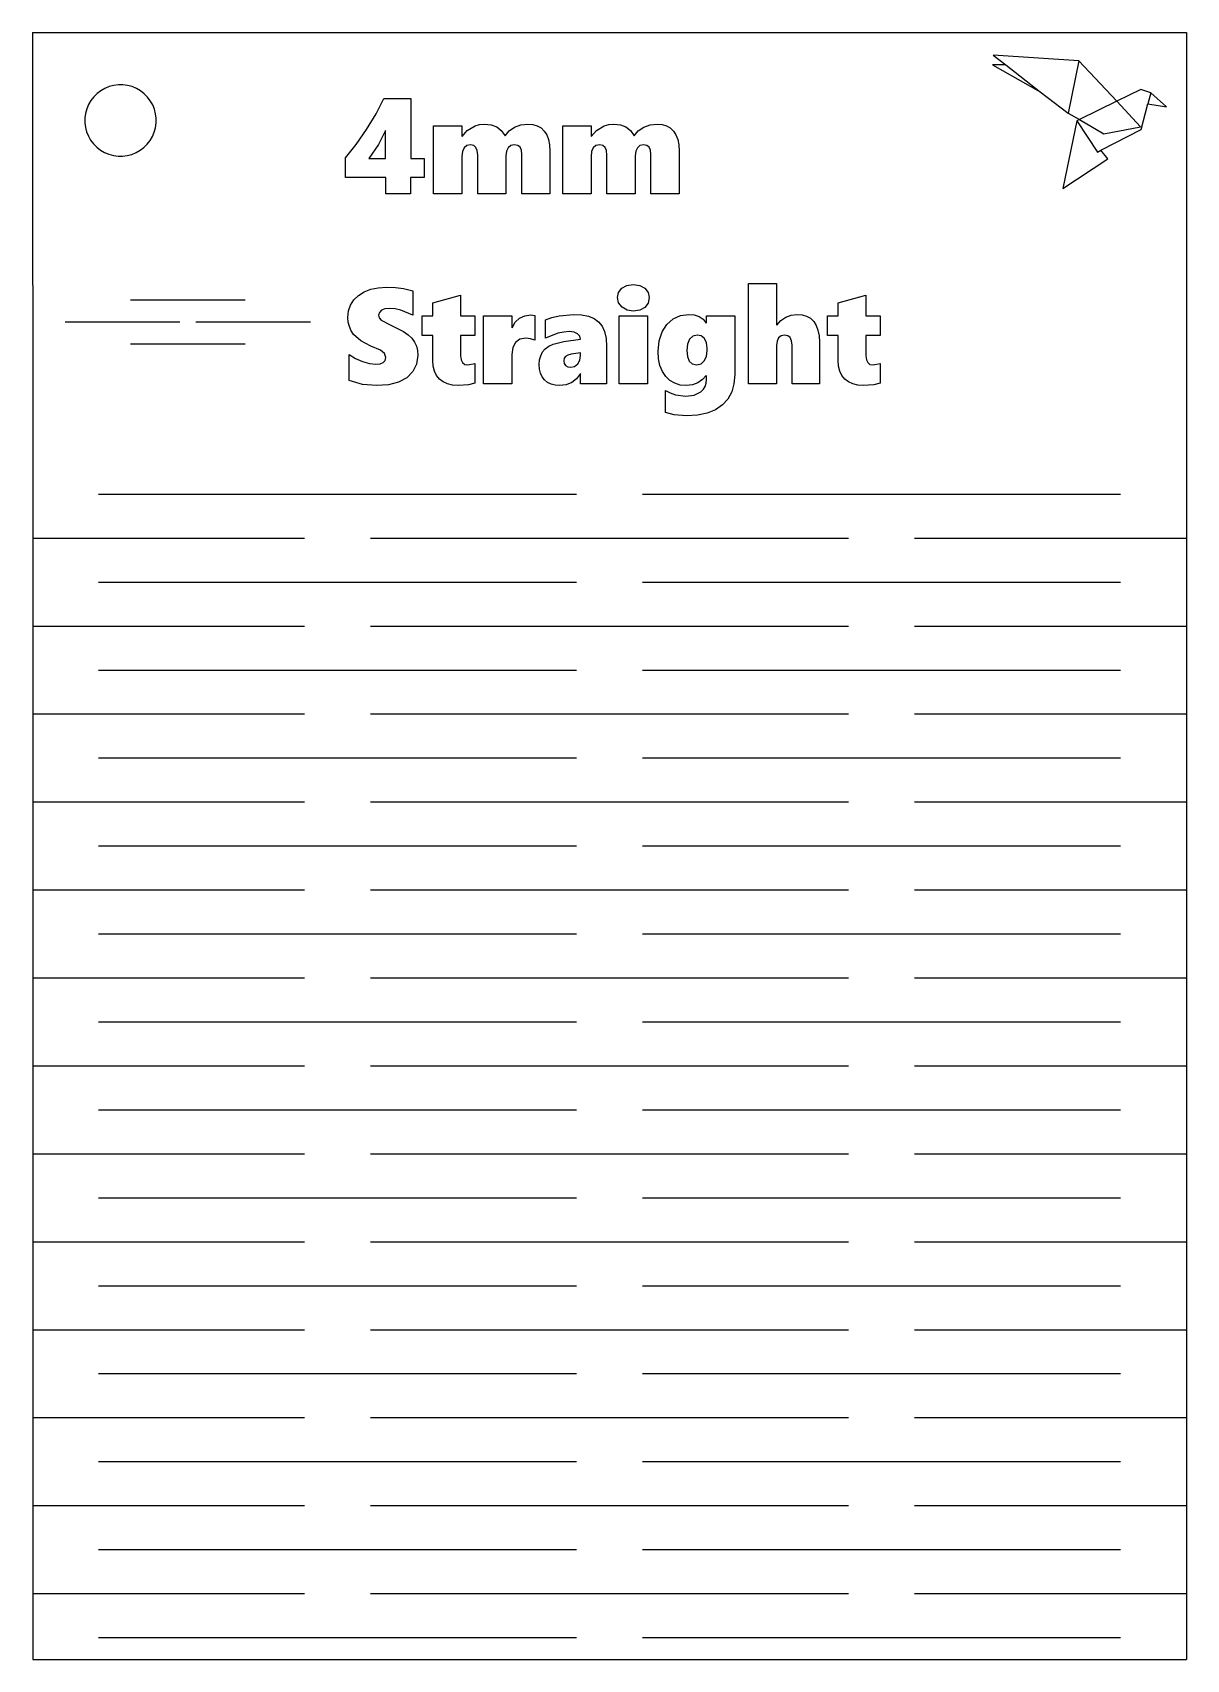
# Model space of a CAD drawing. Extents: x -223 to 223, y -314 to 314.
# Drawn here: x -223.1 to -118.2, y -313.9 to -165.9 of the extents above; entities that cross this region are included whole.
import ezdxf

# ---------------------------------------------------------------- set-up
doc = ezdxf.new("R2010")
doc.units = 0
doc.header["$MEASUREMENT"] = 0
doc.layers.get('0').update_dxf_attribs({"linetype": 'CONTINUOUS'})

msp = doc.modelspace()

# ---------------------------------------------------------------- linework, layer by layer
for p, q in [((-223.11, -165.94), (-118.16, -165.94)), ((-223.11, -165.94), (-223.08, -211.92)), ((-118.16, -165.94), (-118.16, -211.92)), ((-127.95, -168.52), (-135.73, -168)), ((-135.73, -168), (-134.6, -168.88)), ((-127.95, -168.52), (-128.92, -173.27)), ((-124.5, -172.19), (-127.95, -168.52)), ((-135.79, -168.88), (-131.45, -171.32)), ((-134.6, -168.88), (-135.79, -168.88)), ((-134.6, -168.88), (-131.45, -171.32)), ((-217.24, -171.48), (-217.54, -171.78)), ((-216.9, -171.23), (-217.24, -171.48)), ((-216.53, -171.02), (-216.9, -171.23)), ((-216.14, -170.86), (-216.53, -171.02)), ((-215.73, -170.75), (-216.14, -170.86)), ((-215.3, -170.69), (-215.73, -170.75)), ((-214.88, -170.7), (-215.3, -170.69)), ((-214.46, -170.75), (-214.88, -170.7)), ((-214.05, -170.86), (-214.46, -170.75)), ((-213.66, -171.03), (-214.05, -170.86)), ((-213.29, -171.24), (-213.66, -171.03)), ((-212.95, -171.5), (-213.29, -171.24)), ((-212.65, -171.81), (-212.95, -171.5)), ((-131.45, -171.32), (-128.92, -173.27)), ((-122.31, -171.11), (-124.5, -172.19)), ((-121.39, -171.41), (-122.31, -171.11)), ((-121.39, -171.41), (-121.68, -172.41)), ((-119.98, -172.71), (-121.39, -171.41)), ((-218.18, -172.88), (-218.29, -173.29)), ((-218.01, -172.49), (-218.18, -172.88)), ((-217.8, -172.12), (-218.01, -172.49)), ((-217.54, -171.78), (-217.8, -172.12)), ((-212.4, -172.14), (-212.65, -171.81)), ((-212.18, -172.51), (-212.4, -172.14)), ((-212.02, -172.91), (-212.18, -172.51)), ((-211.91, -173.32), (-212.02, -172.91)), ((-191.86, -173.32), (-191.17, -171.94)), ((-191.17, -171.94), (-188.71, -171.94)), ((-188.71, -171.94), (-188.71, -177.4)), ((-124.5, -172.19), (-127.89, -173.86)), ((-122.33, -174.5), (-124.5, -172.19)), ((-122.29, -174.77), (-121.68, -172.41)), ((-121.68, -172.41), (-119.98, -172.71)), ((-218.29, -173.29), (-218.35, -173.71)), ((-218.35, -173.71), (-218.35, -174.14)), ((-218.35, -174.14), (-218.3, -174.56)), ((-218.3, -174.56), (-218.19, -174.97)), ((-212.03, -175), (-211.92, -174.59)), ((-211.92, -174.59), (-211.86, -174.16)), ((-211.86, -173.74), (-211.91, -173.32)), ((-211.86, -174.16), (-211.86, -173.74)), ((-192.72, -174.75), (-191.86, -173.32)), ((-186.63, -180.6), (-186.63, -174.41)), ((-186.63, -174.41), (-184.06, -174.41)), ((-184.06, -174.41), (-184.06, -175.39)), ((-183.57, -174.86), (-182.86, -174.43)), ((-182.86, -174.43), (-182.44, -174.3)), ((-182.44, -174.3), (-181.99, -174.26)), ((-181.99, -174.26), (-181.39, -174.33)), ((-181.39, -174.33), (-180.89, -174.52)), ((-180.89, -174.52), (-180.47, -174.86)), ((-179.75, -174.88), (-179.26, -174.54)), ((-179.26, -174.54), (-178.69, -174.33)), ((-178.69, -174.33), (-178.06, -174.26)), ((-178.06, -174.26), (-177.6, -174.3)), ((-177.6, -174.3), (-177.2, -174.42)), ((-177.2, -174.42), (-176.85, -174.62)), ((-174.88, -180.6), (-174.88, -174.41)), ((-174.88, -174.41), (-172.31, -174.41)), ((-172.31, -174.41), (-172.31, -175.39)), ((-171.82, -174.86), (-171.11, -174.43)), ((-171.11, -174.43), (-170.69, -174.3)), ((-170.69, -174.3), (-170.25, -174.26)), ((-170.25, -174.26), (-169.64, -174.33)), ((-169.64, -174.33), (-169.14, -174.52)), ((-169.14, -174.52), (-168.73, -174.86)), ((-168.01, -174.88), (-167.52, -174.54)), ((-167.52, -174.54), (-166.94, -174.33)), ((-166.94, -174.33), (-166.31, -174.26)), ((-166.31, -174.26), (-165.85, -174.3)), ((-165.85, -174.3), (-165.45, -174.42)), ((-165.45, -174.42), (-165.11, -174.62)), ((-128.13, -173.98), (-129.4, -180.13)), ((-128.92, -173.27), (-127.89, -173.86)), ((-127.89, -173.86), (-128.13, -173.98)), ((-128.13, -173.98), (-126.26, -176.82)), ((-127.89, -173.86), (-125.68, -175.14)), ((-125.68, -175.14), (-122.33, -174.5)), ((-218.19, -174.97), (-218.03, -175.36)), ((-218.03, -175.36), (-217.82, -175.73)), ((-217.82, -175.73), (-217.56, -176.07)), ((-217.56, -176.07), (-217.26, -176.37)), ((-212.97, -176.39), (-212.67, -176.09)), ((-212.67, -176.09), (-212.41, -175.75)), ((-212.41, -175.75), (-212.2, -175.39)), ((-212.2, -175.39), (-212.03, -175)), ((-193.68, -176.13), (-192.72, -174.75)), ((-190.99, -174.86), (-191.65, -176.11)), ((-190.99, -177.4), (-190.99, -174.86)), ((-184.03, -175.39), (-183.57, -174.86)), ((-180.47, -174.86), (-180.13, -175.34)), ((-180.13, -175.34), (-179.75, -174.88)), ((-176.85, -174.62), (-176.57, -174.9)), ((-176.57, -174.9), (-176.34, -175.25)), ((-176.34, -175.25), (-176.18, -175.67)), ((-176.18, -175.67), (-176.08, -176.16)), ((-172.29, -175.39), (-171.82, -174.86)), ((-168.73, -174.86), (-168.39, -175.34)), ((-168.39, -175.34), (-168.01, -174.88)), ((-165.11, -174.62), (-164.82, -174.9)), ((-164.82, -174.9), (-164.59, -175.25)), ((-164.59, -175.25), (-164.43, -175.67)), ((-164.43, -175.67), (-164.33, -176.16)), ((-125.88, -176.6), (-122.29, -174.77)), ((-217.26, -176.37), (-216.92, -176.63)), ((-216.92, -176.63), (-216.56, -176.85)), ((-216.56, -176.85), (-216.16, -177.01)), ((-216.16, -177.01), (-215.75, -177.12)), ((-215.75, -177.12), (-215.33, -177.18)), ((-215.33, -177.18), (-214.91, -177.18)), ((-214.91, -177.18), (-214.49, -177.13)), ((-214.49, -177.13), (-214.07, -177.02)), ((-214.07, -177.02), (-213.68, -176.86)), ((-213.68, -176.86), (-213.31, -176.65)), ((-213.31, -176.65), (-212.97, -176.39)), ((-194.64, -177.33), (-193.68, -176.13)), ((-194.64, -179.11), (-194.64, -177.33)), ((-191.65, -176.11), (-192.51, -177.4)), ((-192.51, -177.4), (-190.99, -177.4)), ((-188.71, -177.4), (-187.49, -177.4)), ((-187.49, -177.4), (-187.49, -179.11)), ((-184.01, -176.76), (-184.06, -177.21)), ((-184.06, -177.21), (-184.06, -180.6)), ((-183.86, -176.42), (-184.01, -176.76)), ((-183.61, -176.21), (-183.86, -176.42)), ((-183.27, -176.15), (-183.61, -176.21)), ((-182.98, -176.21), (-183.27, -176.15)), ((-182.78, -176.38), (-182.98, -176.21)), ((-182.66, -176.68), (-182.78, -176.38)), ((-182.62, -177.09), (-182.66, -176.68)), ((-182.62, -180.6), (-182.62, -177.09)), ((-180, -176.74), (-180.05, -177.16)), ((-180.05, -177.16), (-180.05, -180.6)), ((-179.85, -176.41), (-180, -176.74)), ((-179.61, -176.21), (-179.85, -176.41)), ((-179.29, -176.15), (-179.61, -176.21)), ((-178.98, -176.2), (-179.29, -176.15)), ((-178.77, -176.37), (-178.98, -176.2)), ((-178.65, -176.64), (-178.77, -176.37)), ((-178.61, -177.03), (-178.65, -176.64)), ((-178.61, -180.6), (-178.61, -177.03)), ((-176.08, -176.16), (-176.05, -176.73)), ((-176.05, -176.73), (-176.05, -180.6)), ((-172.26, -176.76), (-172.31, -177.21)), ((-172.31, -177.21), (-172.31, -180.6)), ((-172.11, -176.42), (-172.26, -176.76)), ((-171.86, -176.21), (-172.11, -176.42)), ((-171.52, -176.15), (-171.86, -176.21)), ((-171.24, -176.21), (-171.52, -176.15)), ((-171.04, -176.38), (-171.24, -176.21)), ((-170.91, -176.68), (-171.04, -176.38)), ((-170.87, -177.09), (-170.91, -176.68)), ((-170.87, -180.6), (-170.87, -177.09)), ((-168.25, -176.74), (-168.3, -177.16)), ((-168.3, -177.16), (-168.3, -180.6)), ((-168.1, -176.41), (-168.25, -176.74)), ((-167.86, -176.21), (-168.1, -176.41)), ((-167.55, -176.15), (-167.86, -176.21)), ((-167.24, -176.2), (-167.55, -176.15)), ((-167.03, -176.37), (-167.24, -176.2)), ((-166.91, -176.64), (-167.03, -176.37)), ((-166.87, -177.03), (-166.91, -176.64)), ((-166.87, -180.6), (-166.87, -177.03)), ((-164.33, -176.16), (-164.3, -176.73)), ((-164.3, -176.73), (-164.3, -180.6)), ((-129.4, -180.13), (-125.31, -177.43)), ((-126.26, -176.82), (-125.96, -176.63)), ((-125.96, -176.63), (-125.88, -176.6)), ((-125.31, -177.43), (-125.96, -176.63)), ((-190.98, -179.11), (-194.64, -179.11)), ((-190.98, -180.6), (-190.98, -179.11)), ((-187.49, -179.11), (-188.72, -179.11)), ((-188.72, -179.11), (-188.72, -180.6)), ((-188.72, -180.6), (-190.98, -180.6)), ((-184.06, -180.6), (-186.63, -180.6)), ((-180.05, -180.6), (-182.62, -180.6)), ((-176.05, -180.6), (-178.61, -180.6)), ((-172.31, -180.6), (-174.88, -180.6)), ((-168.3, -180.6), (-170.87, -180.6)), ((-164.3, -180.6), (-166.87, -180.6)), ((-192.95, -189.52), (-192.35, -189.29)), ((-192.35, -189.29), (-191.67, -189.15)), ((-191.67, -189.15), (-190.91, -189.1)), ((-190.91, -189.1), (-190.08, -189.14)), ((-190.08, -189.14), (-189.38, -189.23)), ((-189.38, -189.23), (-188.51, -189.43)), ((-169.8, -189.57), (-169.51, -189.19)), ((-169.51, -189.19), (-169.05, -188.95)), ((-169.05, -188.95), (-168.47, -188.86)), ((-168.47, -188.86), (-167.88, -188.95)), ((-167.88, -188.95), (-167.42, -189.19)), ((-167.42, -189.19), (-167.13, -189.57)), ((-158, -197.9), (-158, -188.75)), ((-158, -188.75), (-155.43, -188.75)), ((-155.43, -188.75), (-155.43, -192.56)), ((-214.2, -190.25), (-203.77, -190.25)), ((-194.36, -191.26), (-194.18, -190.73)), ((-194.18, -190.73), (-193.88, -190.26)), ((-193.88, -190.26), (-193.47, -189.85)), ((-193.47, -189.85), (-192.95, -189.52)), ((-188.51, -189.43), (-188.51, -191.64)), ((-186.7, -190.51), (-184.17, -189.81)), ((-186.7, -191.72), (-186.7, -190.51)), ((-184.17, -189.81), (-184.17, -191.72)), ((-169.9, -190.05), (-169.8, -189.57)), ((-169.8, -190.53), (-169.9, -190.05)), ((-169.49, -190.92), (-169.8, -190.53)), ((-167.13, -190.55), (-167.42, -190.94)), ((-167.13, -189.57), (-167.03, -190.05)), ((-167.03, -190.05), (-167.13, -190.55)), ((-149.84, -190.51), (-147.31, -189.81)), ((-149.84, -191.72), (-149.84, -190.51)), ((-147.31, -189.81), (-147.31, -191.72)), ((-220.14, -192.25), (-209.7, -192.25)), ((-208.26, -192.25), (-197.83, -192.25)), ((-194.42, -191.86), (-194.36, -191.26)), ((-194.39, -192.29), (-194.42, -191.86)), ((-194.29, -192.69), (-194.39, -192.29)), ((-191.56, -191.39), (-191.63, -191.65)), ((-191.63, -191.65), (-191.57, -191.9)), ((-191.57, -191.9), (-191.41, -192.1)), ((-191.36, -191.2), (-191.56, -191.39)), ((-191.41, -192.1), (-190.52, -192.56)), ((-191.05, -191.08), (-191.36, -191.2)), ((-190.66, -191.04), (-191.05, -191.08)), ((-190.13, -191.08), (-190.66, -191.04)), ((-189.6, -191.19), (-190.13, -191.08)), ((-188.51, -191.64), (-189.6, -191.19)), ((-187.67, -193.5), (-187.67, -191.72)), ((-187.67, -191.72), (-186.7, -191.72)), ((-184.17, -191.72), (-182.88, -191.72)), ((-182.88, -191.72), (-182.88, -193.5)), ((-182.08, -197.9), (-182.08, -191.72)), ((-182.08, -191.72), (-179.51, -191.72)), ((-179.51, -191.72), (-179.51, -192.81)), ((-179.48, -192.81), (-179.2, -192.29)), ((-179.2, -192.29), (-178.81, -191.92)), ((-178.81, -191.92), (-178.34, -191.69)), ((-178.34, -191.69), (-177.8, -191.61)), ((-177.8, -191.61), (-177.43, -191.68)), ((-177.43, -191.68), (-177.43, -193.92)), ((-176.45, -192.06), (-175.89, -191.87)), ((-176.45, -193.74), (-176.45, -192.06)), ((-175.89, -191.87), (-175.2, -191.71)), ((-175.2, -191.71), (-173.9, -191.57)), ((-173.9, -191.57), (-173.17, -191.61)), ((-173.17, -191.61), (-172.55, -191.74)), ((-172.55, -191.74), (-172.03, -191.95)), ((-172.03, -191.95), (-171.62, -192.24)), ((-171.62, -192.24), (-171.31, -192.63)), ((-169.75, -197.9), (-169.75, -191.72)), ((-169.75, -191.72), (-167.18, -191.72)), ((-169.04, -191.19), (-169.49, -190.92)), ((-168.47, -191.27), (-169.04, -191.19)), ((-167.88, -191.19), (-168.47, -191.27)), ((-167.42, -190.94), (-167.88, -191.19)), ((-167.18, -191.72), (-167.18, -197.9)), ((-165.42, -192.48), (-164.84, -191.98)), ((-164.84, -191.98), (-164.16, -191.67)), ((-164.16, -191.67), (-163.42, -191.57)), ((-163.42, -191.57), (-162.92, -191.62)), ((-162.92, -191.62), (-162.49, -191.77)), ((-162.49, -191.77), (-162.12, -192.01)), ((-162.12, -192.01), (-161.83, -192.36)), ((-161.8, -192.36), (-161.8, -191.72)), ((-161.8, -191.72), (-159.24, -191.72)), ((-159.24, -191.72), (-159.24, -197.04)), ((-155.41, -192.56), (-155.04, -192.14)), ((-155.04, -192.14), (-154.6, -191.83)), ((-154.6, -191.83), (-154.11, -191.63)), ((-154.11, -191.63), (-153.59, -191.57)), ((-153.59, -191.57), (-153.12, -191.61)), ((-153.12, -191.61), (-152.7, -191.73)), ((-152.7, -191.73), (-152.35, -191.93)), ((-152.35, -191.93), (-152.06, -192.21)), ((-152.06, -192.21), (-151.83, -192.57)), ((-150.82, -193.5), (-150.82, -191.72)), ((-150.82, -191.72), (-149.84, -191.72)), ((-147.31, -191.72), (-146.02, -191.72)), ((-146.02, -191.72), (-146.02, -193.5)), ((-194.13, -193.06), (-194.29, -192.69)), ((-193.9, -193.4), (-194.13, -193.06)), ((-193.25, -193.99), (-193.9, -193.4)), ((-190.52, -192.56), (-189.37, -193.13)), ((-189.37, -193.13), (-188.94, -193.43)), ((-188.94, -193.43), (-188.61, -193.75)), ((-188.61, -193.75), (-188.37, -194.09)), ((-186.7, -193.5), (-187.67, -193.5)), ((-186.7, -195.78), (-186.7, -193.5)), ((-182.88, -193.5), (-184.17, -193.5)), ((-184.17, -193.5), (-184.17, -195.35)), ((-178.79, -193.84), (-179.19, -194.12)), ((-178.23, -193.75), (-178.79, -193.84)), ((-177.82, -193.8), (-178.23, -193.75)), ((-177.43, -193.92), (-177.82, -193.8)), ((-175.33, -193.29), (-176.45, -193.74)), ((-174.79, -193.18), (-175.33, -193.29)), ((-174.26, -193.14), (-174.79, -193.18)), ((-174.79, -194.03), (-173.26, -193.83)), ((-173.85, -193.19), (-174.26, -193.14)), ((-173.53, -193.34), (-173.85, -193.19)), ((-173.33, -193.56), (-173.53, -193.34)), ((-173.26, -193.83), (-173.33, -193.56)), ((-171.31, -192.63), (-171.09, -193.14)), ((-171.09, -193.14), (-170.95, -193.76)), ((-170.95, -193.76), (-170.91, -194.49)), ((-166.12, -193.99), (-165.85, -193.16)), ((-165.85, -193.16), (-165.42, -192.48)), ((-163.35, -193.84), (-163.54, -194.29)), ((-163.04, -193.55), (-163.35, -193.84)), ((-162.65, -193.45), (-163.04, -193.55)), ((-162.29, -193.53), (-162.65, -193.45)), ((-162, -193.77), (-162.29, -193.53)), ((-161.82, -194.15), (-162, -193.77)), ((-155.25, -193.71), (-155.39, -194.01)), ((-155.03, -193.52), (-155.25, -193.71)), ((-154.73, -193.45), (-155.03, -193.52)), ((-154.42, -193.51), (-154.73, -193.45)), ((-154.2, -193.68), (-154.42, -193.51)), ((-154.07, -193.97), (-154.2, -193.68)), ((-151.83, -192.57), (-151.67, -193.01)), ((-151.67, -193.01), (-151.57, -193.52)), ((-151.57, -193.52), (-151.53, -194.1)), ((-149.84, -193.5), (-150.82, -193.5)), ((-149.84, -195.78), (-149.84, -193.5)), ((-146.02, -193.5), (-147.31, -193.5)), ((-147.31, -193.5), (-147.31, -195.35)), ((-214.2, -194.25), (-203.77, -194.25)), ((-194.3, -197.59), (-194.3, -195.22)), ((-194.3, -195.22), (-193.73, -195.58)), ((-192.33, -194.45), (-193.25, -193.99)), ((-191.45, -194.83), (-192.33, -194.45)), ((-191.09, -195.13), (-191.45, -194.83)), ((-190.97, -195.5), (-191.09, -195.13)), ((-188.37, -194.09), (-188.19, -194.45)), ((-188.19, -194.45), (-188.09, -194.85)), ((-188.05, -195.28), (-188.17, -196.09)), ((-188.09, -194.85), (-188.05, -195.28)), ((-179.43, -194.58), (-179.51, -195.22)), ((-179.51, -195.22), (-179.51, -197.9)), ((-179.19, -194.12), (-179.43, -194.58)), ((-177, -195.71), (-176.89, -195.33)), ((-176.89, -195.33), (-176.72, -194.99)), ((-176.72, -194.99), (-176.47, -194.7)), ((-176.47, -194.7), (-176.16, -194.46)), ((-176.16, -194.46), (-175.77, -194.27)), ((-175.77, -194.27), (-174.79, -194.03)), ((-174.41, -195.27), (-174.62, -195.4)), ((-174.13, -195.19), (-174.41, -195.27)), ((-173.26, -195.07), (-174.13, -195.19)), ((-173.32, -195.73), (-173.26, -195.31)), ((-173.26, -195.31), (-173.26, -195.07)), ((-170.91, -194.49), (-170.91, -197.9)), ((-166.21, -194.93), (-166.12, -193.99)), ((-166.17, -195.62), (-166.21, -194.93)), ((-163.54, -194.29), (-163.61, -194.87)), ((-163.61, -194.87), (-163.55, -195.41)), ((-161.76, -194.64), (-161.82, -194.15)), ((-161.82, -195.39), (-161.76, -194.85)), ((-161.76, -194.85), (-161.76, -194.64)), ((-155.39, -194.01), (-155.43, -194.39)), ((-155.43, -194.39), (-155.43, -197.9)), ((-154.02, -194.38), (-154.07, -193.97)), ((-154.02, -197.9), (-154.02, -194.38)), ((-151.53, -194.1), (-151.53, -197.9)), ((-193.73, -195.58), (-193.1, -195.86)), ((-193.1, -195.86), (-192.46, -196.05)), ((-192.46, -196.05), (-191.87, -196.11)), ((-191.87, -196.11), (-191.49, -196.07)), ((-191.49, -196.07), (-191.21, -195.95)), ((-191.21, -195.95), (-191.03, -195.76)), ((-191.03, -195.76), (-190.97, -195.5)), ((-188.51, -196.78), (-189.07, -197.34)), ((-188.17, -196.09), (-188.51, -196.78)), ((-186.66, -196.29), (-186.7, -195.78)), ((-186.55, -196.74), (-186.66, -196.29)), ((-186.36, -197.13), (-186.55, -196.74)), ((-184.17, -195.35), (-184.13, -195.71)), ((-184.13, -195.71), (-184, -195.96)), ((-184, -195.96), (-183.8, -196.12)), ((-183.8, -196.12), (-183.52, -196.17)), ((-183.52, -196.17), (-182.88, -196.04)), ((-182.88, -196.04), (-182.88, -197.82)), ((-177.03, -196.14), (-177, -195.71)), ((-177, -196.56), (-177.03, -196.14)), ((-176.91, -196.93), (-177, -196.56)), ((-174.74, -195.57), (-174.78, -195.8)), ((-174.78, -195.8), (-174.74, -196.03)), ((-174.62, -195.4), (-174.74, -195.57)), ((-174.74, -196.03), (-174.62, -196.22)), ((-174.62, -196.22), (-174.43, -196.34)), ((-174.43, -196.34), (-174.16, -196.38)), ((-174.16, -196.38), (-173.8, -196.3)), ((-173.8, -196.3), (-173.51, -196.08)), ((-173.51, -196.08), (-173.32, -195.73)), ((-166.04, -196.23), (-166.17, -195.62)), ((-165.82, -196.77), (-166.04, -196.23)), ((-165.52, -197.22), (-165.82, -196.77)), ((-163.55, -195.41), (-163.39, -195.82)), ((-163.39, -195.82), (-163.11, -196.08)), ((-163.11, -196.08), (-162.7, -196.17)), ((-162.7, -196.17), (-162.31, -196.08)), ((-162.31, -196.08), (-162.01, -195.81)), ((-162.01, -195.81), (-161.82, -195.39)), ((-149.81, -196.29), (-149.84, -195.78)), ((-149.69, -196.74), (-149.81, -196.29)), ((-149.5, -197.13), (-149.69, -196.74)), ((-147.31, -195.35), (-147.27, -195.71)), ((-147.27, -195.71), (-147.15, -195.96)), ((-147.15, -195.96), (-146.95, -196.12)), ((-146.95, -196.12), (-146.66, -196.17)), ((-146.66, -196.17), (-146.02, -196.04)), ((-146.02, -196.04), (-146.02, -197.82)), ((-193.11, -197.94), (-194.3, -197.59)), ((-191.81, -198.05), (-193.11, -197.94)), ((-190.73, -197.97), (-191.81, -198.05)), ((-189.81, -197.74), (-190.73, -197.97)), ((-189.07, -197.34), (-189.81, -197.74)), ((-186.09, -197.46), (-186.36, -197.13)), ((-185.76, -197.72), (-186.09, -197.46)), ((-185.37, -197.9), (-185.76, -197.72)), ((-184.92, -198.01), (-185.37, -197.9)), ((-184.41, -198.05), (-184.92, -198.01)), ((-183.45, -197.98), (-184.41, -198.05)), ((-182.88, -197.82), (-183.45, -197.98)), ((-179.51, -197.9), (-182.08, -197.9)), ((-176.75, -197.25), (-176.91, -196.93)), ((-176.54, -197.53), (-176.75, -197.25)), ((-176.26, -197.76), (-176.54, -197.53)), ((-175.95, -197.92), (-176.26, -197.76)), ((-175.58, -198.02), (-175.95, -197.92)), ((-175.17, -198.05), (-175.58, -198.02)), ((-174.57, -197.98), (-175.17, -198.05)), ((-174.06, -197.78), (-174.57, -197.98)), ((-173.63, -197.44), (-174.06, -197.78)), ((-173.28, -196.96), (-173.63, -197.44)), ((-173.26, -197.9), (-173.26, -196.96)), ((-170.91, -197.9), (-173.26, -197.9)), ((-167.18, -197.9), (-169.75, -197.9)), ((-165.14, -197.58), (-165.52, -197.22)), ((-164.7, -197.84), (-165.14, -197.58)), ((-164.2, -198), (-164.7, -197.84)), ((-163.63, -198.05), (-164.2, -198)), ((-163.09, -197.99), (-163.63, -198.05)), ((-162.59, -197.8), (-163.09, -197.99)), ((-162.16, -197.5), (-162.59, -197.8)), ((-161.83, -197.12), (-162.16, -197.5)), ((-162.09, -198.38), (-161.93, -198.12)), ((-161.93, -198.12), (-161.83, -197.83)), ((-161.83, -197.83), (-161.8, -197.5)), ((-161.8, -197.5), (-161.8, -197.12)), ((-159.31, -197.88), (-159.52, -198.62)), ((-159.24, -197.04), (-159.31, -197.88)), ((-155.43, -197.9), (-158, -197.9)), ((-151.53, -197.9), (-154.02, -197.9)), ((-149.24, -197.46), (-149.5, -197.13)), ((-148.9, -197.72), (-149.24, -197.46)), ((-148.51, -197.9), (-148.9, -197.72)), ((-148.06, -198.01), (-148.51, -197.9)), ((-147.56, -198.05), (-148.06, -198.01)), ((-146.6, -197.98), (-147.56, -198.05)), ((-146.02, -197.82), (-146.6, -197.98)), ((-165.53, -200.51), (-165.53, -198.49)), ((-165.53, -198.49), (-165.11, -198.71)), ((-165.11, -198.71), (-164.63, -198.88)), ((-164.63, -198.88), (-163.7, -199.02)), ((-163.7, -199.02), (-162.93, -198.92)), ((-162.93, -198.92), (-162.32, -198.61)), ((-162.32, -198.61), (-162.09, -198.38)), ((-159.87, -199.27), (-160.36, -199.81)), ((-159.52, -198.62), (-159.87, -199.27)), ((-164.75, -200.71), (-165.53, -200.51)), ((-163.63, -200.8), (-164.75, -200.71)), ((-162.62, -200.74), (-163.63, -200.8)), ((-161.74, -200.56), (-162.62, -200.74)), ((-160.99, -200.25), (-161.74, -200.56)), ((-160.36, -199.81), (-160.99, -200.25)), ((-217.11, -207.92), (-173.63, -207.92)), ((-167.63, -207.92), (-124.16, -207.92)), ((-223.08, -211.92), (-198.37, -211.92)), ((-223.08, -211.92), (-223.08, -219.92)), ((-192.37, -211.92), (-148.9, -211.92)), ((-142.9, -211.92), (-118.16, -211.92)), ((-118.16, -211.92), (-118.16, -219.92)), ((-217.11, -215.92), (-173.63, -215.92)), ((-167.63, -215.92), (-124.16, -215.92)), ((-223.08, -219.92), (-198.37, -219.92)), ((-223.08, -219.92), (-223.08, -227.92)), ((-192.37, -219.92), (-148.9, -219.92)), ((-142.9, -219.92), (-118.16, -219.92)), ((-118.16, -219.92), (-118.16, -227.92)), ((-217.11, -223.92), (-173.63, -223.92)), ((-167.63, -223.92), (-124.16, -223.92)), ((-223.08, -227.92), (-198.37, -227.92)), ((-223.08, -227.92), (-223.08, -235.92)), ((-192.37, -227.92), (-148.9, -227.92)), ((-142.9, -227.92), (-118.16, -227.92)), ((-118.16, -227.92), (-118.16, -235.92)), ((-217.11, -231.92), (-173.63, -231.92)), ((-167.63, -231.92), (-124.16, -231.92)), ((-223.08, -235.92), (-198.37, -235.92)), ((-223.08, -235.92), (-223.08, -243.92)), ((-192.37, -235.92), (-148.9, -235.92)), ((-142.9, -235.92), (-118.16, -235.92)), ((-118.16, -235.92), (-118.16, -243.92)), ((-217.11, -239.92), (-173.63, -239.92)), ((-167.63, -239.92), (-124.16, -239.92)), ((-223.08, -243.92), (-198.37, -243.92)), ((-223.08, -243.92), (-223.08, -251.92)), ((-192.37, -243.92), (-148.9, -243.92)), ((-142.9, -243.92), (-118.16, -243.92)), ((-118.16, -243.92), (-118.16, -251.92)), ((-217.11, -247.92), (-173.63, -247.92)), ((-167.63, -247.92), (-124.16, -247.92)), ((-223.08, -251.92), (-198.37, -251.92)), ((-223.08, -251.92), (-223.08, -259.92)), ((-192.37, -251.92), (-148.9, -251.92)), ((-142.9, -251.92), (-118.16, -251.92)), ((-118.16, -251.92), (-118.16, -259.92)), ((-217.11, -255.92), (-173.63, -255.92)), ((-167.63, -255.92), (-124.16, -255.92)), ((-223.08, -259.92), (-198.37, -259.92)), ((-223.08, -259.92), (-223.08, -267.92)), ((-192.37, -259.92), (-148.9, -259.92)), ((-142.9, -259.92), (-118.16, -259.92)), ((-118.16, -259.92), (-118.16, -267.92)), ((-217.11, -263.92), (-173.63, -263.92)), ((-167.63, -263.92), (-124.16, -263.92)), ((-223.08, -267.92), (-198.37, -267.92)), ((-223.08, -267.92), (-223.08, -275.92)), ((-192.37, -267.92), (-148.9, -267.92)), ((-142.9, -267.92), (-118.16, -267.92)), ((-118.16, -267.92), (-118.16, -275.92)), ((-217.11, -271.92), (-173.63, -271.92)), ((-167.63, -271.92), (-124.16, -271.92)), ((-223.08, -275.92), (-198.37, -275.92)), ((-223.08, -275.92), (-223.08, -283.92)), ((-192.37, -275.92), (-148.9, -275.92)), ((-142.9, -275.92), (-118.16, -275.92)), ((-118.16, -275.92), (-118.16, -283.92)), ((-217.11, -279.92), (-173.63, -279.92)), ((-167.63, -279.92), (-124.16, -279.92)), ((-223.08, -283.92), (-198.37, -283.92)), ((-223.08, -283.92), (-223.08, -291.92)), ((-192.37, -283.92), (-148.9, -283.92)), ((-142.9, -283.92), (-118.16, -283.92)), ((-118.16, -283.92), (-118.16, -291.92)), ((-217.11, -287.92), (-173.63, -287.92)), ((-167.63, -287.92), (-124.16, -287.92)), ((-223.08, -291.92), (-198.37, -291.92)), ((-223.08, -291.92), (-223.08, -299.92)), ((-192.37, -291.92), (-148.9, -291.92)), ((-142.9, -291.92), (-118.16, -291.92)), ((-118.16, -291.92), (-118.16, -299.92)), ((-217.11, -295.92), (-173.63, -295.92)), ((-167.63, -295.92), (-124.16, -295.92)), ((-223.08, -299.92), (-198.37, -299.92)), ((-223.08, -299.92), (-223.08, -307.92)), ((-192.37, -299.92), (-148.9, -299.92)), ((-142.9, -299.92), (-118.16, -299.92)), ((-118.16, -299.92), (-118.16, -307.92)), ((-217.11, -303.92), (-173.63, -303.92)), ((-167.63, -303.92), (-124.16, -303.92)), ((-223.08, -307.92), (-198.37, -307.92)), ((-223.08, -307.92), (-223.08, -313.92)), ((-192.37, -307.92), (-148.9, -307.92)), ((-142.9, -307.92), (-118.16, -307.92)), ((-118.16, -307.92), (-118.16, -313.92)), ((-217.11, -311.92), (-173.63, -311.92)), ((-167.63, -311.92), (-124.16, -311.92)), ((-223.08, -313.92), (-198.37, -313.92)), ((-198.37, -313.92), (-192.37, -313.92)), ((-192.37, -313.92), (-148.9, -313.92)), ((-148.9, -313.92), (-142.9, -313.92)), ((-142.9, -313.92), (-118.16, -313.92))]:
    msp.add_line(p, q)

doc.saveas('drawing.dxf')
